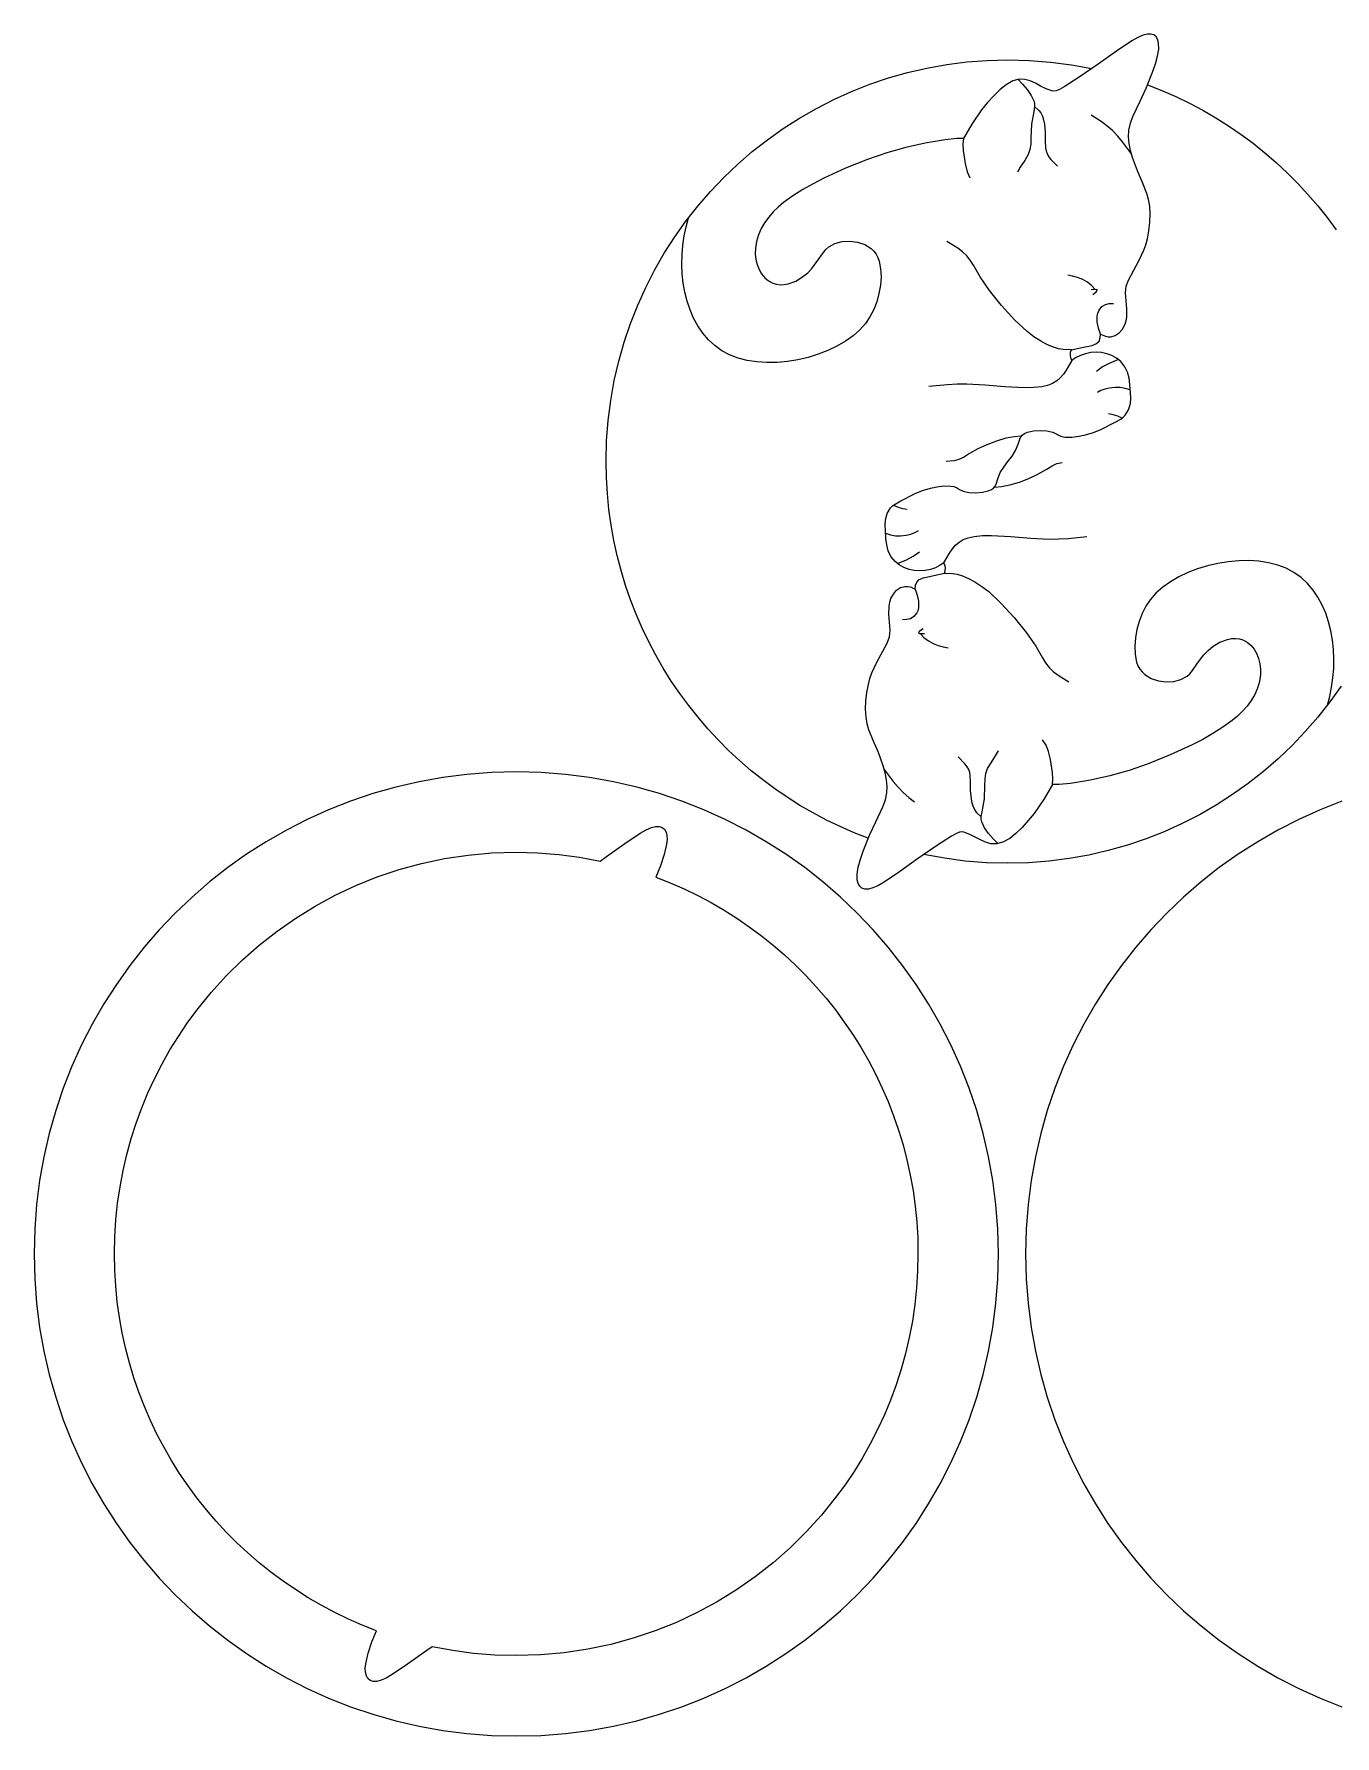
# Model space of a CAD drawing. Extents: x 565 to 768, y 225 to 402.
# Drawn here: x 565.4 to 700.3, y 225 to 401.6 of the extents above; entities that cross this region are included whole.
import ezdxf

# ---------------------------------------------------------------- set-up
doc = ezdxf.new("R2010")
doc.units = 0
doc.header["$MEASUREMENT"] = 0
doc.layers.add('Layer 1', color=7, linetype='Continuous')

msp = doc.modelspace()

# ---------------------------------------------------------------- linework, layer by layer
at = {"layer": 'Layer 1'}
for p, q in [((679.898755, 401.207937), (679.262351, 400.849431)), ((680.432049, 401.441274), (679.898755, 401.207937)), ((680.876014, 401.556612), (680.432049, 401.441274)), ((681.244433, 401.561122), (680.876014, 401.556612)), ((681.548162, 401.461784), (681.244433, 401.561122)), ((681.786268, 401.264841), (681.548162, 401.461784)), ((681.954896, 400.97636), (681.786268, 401.264841)), ((682.050191, 400.602407), (681.954896, 400.97636)), ((677.671385, 399.779737), (675.780452, 398.432138)), ((679.262351, 400.849431), (677.671385, 399.779737)), ((681.715347, 398.460859), (681.932853, 399.267089)), ((681.932853, 399.267089), (682.053482, 399.993735)), ((682.053482, 399.993735), (682.050191, 400.602407)), ((654.016868, 397.00591), (655.994755, 397.567566)), ((655.994755, 397.567566), (658.011273, 398.032976)), ((658.011273, 398.032976), (660.063805, 398.39952)), ((660.063805, 398.39952), (662.149732, 398.66458)), ((662.149732, 398.66458), (664.266434, 398.825536)), ((664.266434, 398.825536), (666.411293, 398.87977)), ((666.411293, 398.87977), (668.636951, 398.821359)), ((668.636951, 398.821359), (670.832159, 398.648082)), ((670.832159, 398.648082), (672.993992, 398.362875)), ((672.993992, 398.362875), (675.119526, 397.96867)), ((675.780452, 398.432138), (673.81675, 397.0779)), ((680.751962, 395.948591), (681.428002, 397.613439)), ((681.428002, 397.613439), (681.715347, 398.460859)), ((648.341191, 394.769648), (650.187468, 395.604331)), ((650.187468, 395.604331), (652.080233, 396.350625)), ((652.080233, 396.350625), (654.016868, 397.00591)), ((665.602709, 395.795068), (664.948846, 395.165648)), ((666.222946, 396.297113), (665.602709, 395.795068)), ((666.939269, 396.70569), (666.222946, 396.297113)), ((667.582599, 396.876478), (666.939269, 396.70569)), ((667.435853, 396.861879), (667.9178, 396.370538)), ((668.17207, 396.858765), (667.582599, 396.876478)), ((667.9178, 396.370538), (668.409193, 395.803319)), ((668.726811, 396.701841), (668.17207, 396.858765)), ((668.409193, 395.803319), (668.835721, 395.192791)), ((669.265956, 396.454994), (668.726811, 396.701841)), ((669.808636, 396.167512), (669.265956, 396.454994)), ((670.373983, 395.888684), (669.808636, 396.167512)), ((670.981127, 395.667798), (670.373983, 395.888684)), ((671.18284, 395.631038), (670.981127, 395.667798)), ((671.417089, 395.660444), (671.18284, 395.631038)), ((671.749484, 395.793511), (671.417089, 395.660444)), ((672.245635, 396.067732), (671.749484, 395.793511)), ((673.81675, 397.0779), (672.245635, 396.067732)), ((680.121057, 394.579681), (680.751962, 395.948591)), ((680.900973, 396.292262), (682.375796, 395.713058)), ((682.375796, 395.713058), (683.822652, 395.080043)), ((644.798579, 392.845584), (646.544022, 393.849192)), ((646.544022, 393.849192), (648.341191, 394.769648)), ((664.298294, 394.453514), (663.687988, 393.703326)), ((664.948846, 395.165648), (664.298294, 394.453514)), ((668.835721, 395.192791), (669.123069, 394.571524)), ((669.185569, 394.03632), (669.093661, 393.536394)), ((669.123069, 394.571524), (669.182163, 394.292343)), ((669.182163, 394.292343), (669.185569, 394.03632)), ((669.186723, 394.052975), (669.626373, 393.635245)), ((679.380721, 393.017404), (680.121057, 394.579681)), ((683.822652, 395.080043), (685.240306, 394.394452)), ((685.240306, 394.394452), (686.627521, 393.657523)), ((643.107482, 391.761443), (644.798579, 392.845584)), ((662.660912, 392.205747), (661.788237, 390.721393)), ((663.687988, 393.703326), (662.660912, 392.205747)), ((668.85234, 392.201396), (668.793702, 390.807333)), ((669.093661, 393.536394), (668.85234, 392.201396)), ((669.626373, 393.635245), (669.820423, 393.375567)), ((669.820423, 393.375567), (669.983542, 393.054911)), ((669.983542, 393.054911), (670.11735, 392.642195)), ((670.11735, 392.642195), (670.203518, 392.210363)), ((670.203518, 392.210363), (670.275575, 391.327681)), ((676.096071, 392.490562), (675.054638, 393.151149)), ((676.684536, 392.043999), (676.096071, 392.490562)), ((677.263417, 391.53643), (676.684536, 392.043999)), ((678.96238, 391.5742), (679.116136, 392.297732)), ((679.116136, 392.297732), (679.380721, 393.017404)), ((686.627521, 393.657523), (687.98306, 392.87049)), ((687.98306, 392.87049), (689.305688, 392.034592)), ((639.898799, 389.362034), (641.473349, 390.599386)), ((641.473349, 390.599386), (643.107482, 391.761443)), ((659.917892, 390.591975), (657.835615, 390.245466)), ((661.104501, 390.71844), (659.917892, 390.591975)), ((661.788237, 390.721393), (661.104501, 390.71844)), ((661.78859, 390.721532), (661.749326, 390.119759)), ((668.793702, 390.807333), (668.77362, 390.119589)), ((670.275575, 391.327681), (670.284987, 390.483521)), ((670.284987, 390.483521), (670.317027, 389.754541)), ((677.800649, 390.980228), (677.263417, 391.53643)), ((678.299907, 390.38757), (677.800649, 390.980228)), ((679.235135, 389.141478), (678.299907, 390.38757)), ((678.936874, 390.908613), (678.96238, 391.5742)), ((679.003141, 390.208909), (678.936874, 390.908613)), ((689.305688, 392.034592), (690.594167, 391.151064)), ((690.594167, 391.151064), (691.847262, 390.221143)), ((638.38645, 388.052004), (639.898799, 389.362034)), ((651.854302, 388.545209), (649.578815, 387.632958)), ((653.845164, 389.24173), (651.854302, 388.545209)), ((655.825153, 389.801933), (653.845164, 389.24173)), ((657.835615, 390.245466), (655.825153, 389.801933)), ((661.749326, 390.119759), (661.779803, 389.476378)), ((661.779803, 389.476378), (661.982893, 388.122416)), ((668.51217, 389.051313), (668.164401, 388.448832)), ((668.69751, 389.571241), (668.51217, 389.051313)), ((668.77362, 390.119589), (668.69751, 389.571241)), ((670.317027, 389.754541), (670.370248, 389.449623)), ((670.370248, 389.449623), (670.469224, 389.159044)), ((670.469224, 389.159044), (670.628844, 388.866258)), ((670.628844, 388.866258), (670.863999, 388.554717)), ((670.863999, 388.554717), (671.570544, 387.84304)), ((679.144145, 389.490184), (679.003141, 390.208909)), ((679.342851, 388.767536), (679.144145, 389.490184)), ((679.845225, 387.370853), (679.342851, 388.767536)), ((691.847262, 390.221143), (693.063735, 389.246064)), ((693.063735, 389.246064), (694.242352, 388.227065)), ((636.938922, 386.671915), (638.38645, 388.052004)), ((649.578815, 387.632958), (647.309999, 386.602454)), ((661.982893, 388.122416), (662.188642, 387.278418)), ((662.188642, 387.278418), (662.45624, 386.636615)), ((667.694131, 387.735446), (667.395747, 387.215532)), ((668.164401, 388.448832), (667.694131, 387.735446)), ((680.373976, 386.139632), (679.845225, 387.370853)), ((694.242352, 388.227065), (695.381874, 387.165382)), ((695.381874, 387.165382), (696.481066, 386.06225)), ((634.248804, 383.712039), (635.558834, 385.224388)), ((635.558834, 385.224388), (636.938922, 386.671915)), ((645.137151, 385.424363), (644.114622, 384.770807)), ((646.205998, 386.03369), (645.137151, 385.424363)), ((647.309999, 386.602454), (646.205998, 386.03369)), ((680.834216, 385.02362), (680.373976, 386.139632)), ((681.010848, 384.406055), (680.834216, 385.02362)), ((696.481066, 386.06225), (697.538691, 384.918907)), ((633.011452, 382.137489), (634.248804, 383.712039)), ((642.593044, 383.605312), (642.071423, 383.102731)), ((643.14957, 384.069353), (642.593044, 383.605312)), ((644.114622, 384.770807), (643.14957, 384.069353)), ((681.126824, 383.704674), (681.010848, 384.406055)), ((681.16772, 382.90084), (681.126824, 383.704674)), ((697.538691, 384.918907), (698.553514, 383.736589)), ((698.553514, 383.736589), (699.524296, 382.516531)), ((631.849395, 380.503356), (633.011452, 382.137489)), ((632.832859, 380.616149), (633.026311, 381.564839)), ((633.026311, 381.564839), (633.27448, 382.485437)), ((641.171462, 381.983072), (640.812406, 381.36655)), ((641.594348, 382.561892), (641.171462, 381.983072)), ((642.071423, 383.102731), (641.594348, 382.561892)), ((681.03998, 381.156395), (681.136383, 382.033582)), ((681.136383, 382.033582), (681.16772, 382.90084)), ((699.524296, 382.516531), (700.449803, 381.259972)), ((630.765254, 378.812259), (631.849395, 380.503356)), ((632.695666, 379.647073), (632.832859, 380.616149)), ((640.324354, 380.021519), (640.214642, 379.293567)), ((640.526823, 380.712606), (640.324354, 380.021519)), ((640.812406, 381.36655), (640.526823, 380.712606)), ((647.819516, 379.469971), (648.459107, 379.821551)), ((648.459107, 379.821551), (649.201733, 380.021681)), ((649.201733, 380.021681), (649.998085, 380.069708)), ((649.998085, 380.069708), (650.798857, 379.964981)), ((650.798857, 379.964981), (651.554742, 379.706847)), ((651.554742, 379.706847), (652.21643, 379.294654)), ((661.206108, 379.350014), (660.088607, 380.03815)), ((680.516761, 379.119737), (680.716892, 379.692148)), ((680.716892, 379.692148), (680.885681, 380.322773)), ((680.885681, 380.322773), (681.03998, 381.156395)), ((629.761646, 377.066816), (630.765254, 378.812259)), ((632.596219, 377.678592), (632.616273, 378.665318)), ((632.616273, 378.665318), (632.695666, 379.647073)), ((640.214642, 379.293567), (640.206073, 378.737864)), ((640.206073, 378.737864), (640.268147, 378.183657)), ((640.268147, 378.183657), (640.399219, 377.645411)), ((646.076614, 377.241306), (646.741914, 378.116373)), ((646.741914, 378.116373), (647.271114, 378.888933)), ((647.271114, 378.888933), (647.533208, 379.208956)), ((647.533208, 379.208956), (647.819516, 379.469971)), ((652.21643, 379.294654), (652.496542, 379.030583)), ((652.496542, 379.030583), (652.734614, 378.727752)), ((652.734614, 378.727752), (652.924484, 378.386081)), ((652.924484, 378.386081), (653.059988, 378.005488)), ((653.059988, 378.005488), (653.207667, 377.209363)), ((661.70971, 378.972857), (661.206108, 379.350014)), ((662.147146, 378.556001), (661.70971, 378.972857)), ((662.507717, 378.08829), (662.147146, 378.556001)), ((662.826111, 377.566808), (662.507717, 378.08829)), ((678.935913, 376.026276), (680.042338, 378.086595)), ((680.042338, 378.086595), (680.516761, 379.119737)), ((628.84119, 375.269647), (629.761646, 377.066816)), ((632.637047, 376.694603), (632.596219, 377.678592)), ((632.740298, 375.721058), (632.637047, 376.694603)), ((640.399219, 377.645411), (640.597648, 377.137593)), ((640.597648, 377.137593), (640.861791, 376.674666)), ((640.861791, 376.674666), (641.190002, 376.271098)), ((641.190002, 376.271098), (641.580641, 375.941353)), ((644.415604, 375.93047), (645.119911, 376.35275)), ((645.119911, 376.35275), (645.644394, 376.793151)), ((645.644394, 376.793151), (646.076614, 377.241306)), ((653.248662, 376.366924), (653.190117, 375.499635)), ((653.207667, 377.209363), (653.248662, 376.366924)), ((663.520523, 376.359243), (662.826111, 377.566808)), ((664.494521, 374.966315), (663.520523, 376.359243)), ((673.122532, 376.439466), (672.625111, 376.526939)), ((673.647774, 376.286651), (673.122532, 376.439466)), ((674.168565, 376.075181), (673.647774, 376.286651)), ((628.006506, 373.42337), (628.84119, 375.269647)), ((632.907512, 374.765665), (632.740298, 375.721058)), ((633.140229, 373.83613), (632.907512, 374.765665)), ((641.580641, 375.941353), (642.032064, 375.699898)), ((642.032064, 375.699898), (642.403403, 375.592727)), ((642.403403, 375.592727), (642.797477, 375.552403)), ((642.797477, 375.552403), (643.205009, 375.57247)), ((643.205009, 375.57247), (643.616724, 375.646474)), ((643.616724, 375.646474), (644.415604, 375.93047)), ((653.039174, 374.628959), (652.802977, 373.776359)), ((653.190117, 375.499635), (653.039174, 374.628959)), ((665.763625, 373.388173), (664.494521, 374.966315)), ((674.652634, 375.811743), (674.168565, 376.075181)), ((675.116797, 375.445519), (674.652634, 375.811743)), ((675.574694, 375.047717), (675.05126, 375.027144)), ((675.473874, 375.059021), (675.116797, 375.445519)), ((675.210085, 374.550726), (675.567959, 374.800685)), ((675.567959, 374.800685), (675.677606, 374.948349)), ((675.660519, 375.007043), (675.574694, 375.047717)), ((675.677606, 374.948349), (675.660519, 375.007043)), ((678.627144, 374.708774), (678.694413, 375.389593)), ((678.74696, 373.041172), (678.627144, 374.708774)), ((678.694413, 375.389593), (678.935913, 376.026276)), ((627.260213, 371.530605), (628.006506, 373.42337)), ((633.439992, 372.940162), (633.140229, 373.83613)), ((633.808341, 372.085467), (633.439992, 372.940162)), ((652.488669, 372.963298), (652.103395, 372.211241)), ((652.802977, 373.776359), (652.488669, 372.963298)), ((667.129391, 371.878847), (665.763625, 373.388173)), ((675.669332, 372.312175), (675.736238, 372.613956)), ((675.736238, 372.613956), (675.862925, 372.906821)), ((675.862925, 372.906821), (676.161963, 373.2872)), ((676.161963, 373.2872), (676.519579, 373.500865)), ((676.519579, 373.500865), (676.923817, 373.594689)), ((676.923817, 373.594689), (677.362719, 373.615548)), ((678.734656, 372.193645), (678.74696, 373.041172)), ((626.604928, 369.59397), (627.260213, 371.530605)), ((634.246817, 371.279754), (633.808341, 372.085467)), ((634.756961, 370.53073), (634.246817, 371.279754)), ((651.058907, 370.868856), (650.356058, 370.247038)), ((651.654297, 371.541652), (651.058907, 370.868856)), ((652.103395, 372.211241), (651.654297, 371.541652)), ((668.393375, 370.692366), (667.129391, 371.878847)), ((675.67947, 371.690144), (675.669332, 372.312175)), ((675.822556, 371.057283), (675.67947, 371.690144)), ((676.027808, 370.430148), (675.822556, 371.057283)), ((677.951702, 370.552969), (678.289309, 370.940924)), ((678.289309, 370.940924), (678.54185, 371.400428)), ((678.54185, 371.400428), (678.66702, 371.787272)), ((678.66702, 371.787272), (678.734656, 372.193645)), ((626.043272, 367.616083), (626.604928, 369.59397)), ((635.340314, 369.846102), (634.756961, 370.53073)), ((635.998417, 369.233577), (635.340314, 369.846102)), ((636.73281, 368.700864), (635.998417, 369.233577)), ((648.681549, 369.169238), (647.736675, 368.719708)), ((649.55914, 369.679423), (648.681549, 369.169238)), ((650.356058, 370.247038), (649.55914, 369.679423)), ((669.111044, 370.149034), (668.393375, 370.692366)), ((669.824991, 369.689322), (669.111044, 370.149034)), ((670.507236, 369.321864), (669.824991, 369.689322)), ((671.129798, 369.055297), (670.507236, 369.321864)), ((674.092409, 369.020495), (675.162914, 369.24777)), ((675.162914, 369.24777), (675.612923, 369.444389)), ((675.612923, 369.444389), (675.87153, 369.697953)), ((675.87153, 369.697953), (675.991973, 370.021979)), ((675.991973, 370.021979), (676.027489, 370.429984)), ((676.027489, 370.429984), (676.529487, 370.199985)), ((676.529487, 370.199985), (676.79754, 370.145082)), ((676.79754, 370.145082), (677.100881, 370.144729)), ((677.100881, 370.144729), (677.548926, 370.274819)), ((677.548926, 370.274819), (677.951702, 370.552969)), ((625.577862, 365.599565), (626.043272, 367.616083)), ((637.533858, 368.270249), (636.73281, 368.700864)), ((638.414946, 367.935778), (637.533858, 368.270249)), ((639.36268, 367.694225), (638.414946, 367.935778)), ((640.363667, 367.542364), (639.36268, 367.694225)), ((641.404514, 367.476969), (640.363667, 367.542364)), ((642.47183, 367.494814), (641.404514, 367.476969)), ((643.55222, 367.592671), (642.47183, 367.494814)), ((644.632292, 367.767316), (643.55222, 367.592671)), ((645.698654, 368.015521), (644.632292, 367.767316)), ((646.737913, 368.33406), (645.698654, 368.015521)), ((647.736675, 368.719708), (646.737913, 368.33406)), ((671.673004, 368.892271), (671.129798, 369.055297)), ((672.150453, 368.811379), (671.673004, 368.892271)), ((672.995765, 368.78651), (672.150453, 368.811379)), ((673.045581, 367.694933), (672.462713, 366.688398)), ((672.892602, 368.206758), (672.916127, 368.542314)), ((672.952004, 367.949757), (672.892602, 368.206758)), ((672.916127, 368.542314), (672.995436, 368.78635)), ((673.045558, 367.695051), (672.952004, 367.949757)), ((672.995436, 368.78635), (674.092409, 369.020495)), ((673.433739, 367.965602), (673.045558, 367.695051)), ((673.927778, 368.218498), (673.433739, 367.965602)), ((674.451286, 368.393055), (673.927778, 368.218498)), ((674.999774, 368.500169), (674.451286, 368.393055)), ((675.560746, 368.537073), (674.999774, 368.500169)), ((676.121703, 368.500998), (675.560746, 368.537073)), ((676.670149, 368.389176), (676.121703, 368.500998)), ((676.931149, 367.391455), (676.221901, 367.019473)), ((677.193586, 368.19884), (676.670149, 368.389176)), ((677.86919, 367.79073), (676.931149, 367.391455)), ((677.679515, 367.927221), (677.193586, 368.19884)), ((678.11544, 367.571551), (677.679515, 367.927221)), ((678.540961, 367.043978), (678.11544, 367.571551)), ((625.211318, 363.547033), (625.577862, 365.599565)), ((671.474201, 365.562879), (671.04235, 365.3015)), ((671.842896, 365.883042), (671.474201, 365.562879)), ((672.166409, 366.259158), (671.842896, 365.883042)), ((672.462713, 366.688398), (672.166409, 366.259158)), ((676.221901, 367.019473), (675.587613, 366.559367)), ((678.815591, 366.470372), (678.540961, 367.043978)), ((678.979093, 365.852578), (678.815591, 366.470372)), ((679.071228, 365.192441), (678.979093, 365.852578)), ((660.151523, 365.170069), (658.217821, 364.978187)), ((661.137917, 365.228789), (660.151523, 365.170069)), ((662.147766, 365.242833), (661.137917, 365.228789)), ((664.044298, 365.140354), (662.147766, 365.242833)), ((666.0987, 364.969204), (664.044298, 365.140354)), ((668.120017, 364.865763), (666.0987, 364.969204)), ((669.058595, 364.882052), (668.120017, 364.865763)), ((669.917294, 364.966412), (669.058595, 364.882052)), ((670.529372, 365.101735), (669.917294, 364.966412)), ((671.04235, 365.3015), (670.529372, 365.101735)), ((676.063037, 364.56308), (675.690438, 364.360731)), ((676.479858, 364.717864), (676.063037, 364.56308)), ((676.960928, 364.831134), (676.479858, 364.717864)), ((677.548517, 364.901271), (676.960928, 364.831134)), ((678.073447, 364.887426), (677.548517, 364.901271)), ((678.578792, 364.798636), (678.073447, 364.887426)), ((679.107623, 364.643936), (678.578792, 364.798636)), ((679.124139, 364.316089), (679.071228, 365.192441)), ((679.118269, 363.230932), (679.156506, 363.82314)), ((679.156506, 363.82314), (679.124139, 364.316089)), ((624.946258, 361.461106), (625.211318, 363.547033)), ((677.332477, 362.062869), (676.844572, 362.13853)), ((677.810047, 361.921417), (677.332477, 362.062869)), ((678.583035, 362.007571), (678.923436, 362.581766)), ((678.923436, 362.581766), (679.118269, 363.230932)), ((624.785302, 359.344404), (624.946258, 361.461106)), ((668.446154, 360.240159), (669.06031, 360.373794)), ((669.06031, 360.373794), (669.758992, 360.433925)), ((669.758992, 360.433925), (670.45411, 360.403051)), ((670.45411, 360.403051), (671.057574, 360.263673)), ((671.057574, 360.263673), (671.415627, 360.080987)), ((675.285643, 360.215431), (676.043231, 360.526523)), ((676.043231, 360.526523), (677.524357, 361.278237)), ((677.524357, 361.278237), (678.122078, 361.60983)), ((678.275786, 361.716347), (677.810047, 361.921417)), ((678.122078, 361.60983), (678.368001, 361.790233)), ((678.368001, 361.790233), (678.583035, 362.007571)), ((624.731068, 357.199545), (624.785302, 359.344404)), ((663.289611, 358.515788), (662.438674, 358.024113)), ((664.229789, 358.952138), (663.289611, 358.515788)), ((665.215983, 359.321272), (664.229789, 358.952138)), ((666.204966, 359.611296), (665.215983, 359.321272)), ((667.088406, 359.782444), (666.204966, 359.611296)), ((667.81705, 359.852074), (667.088406, 359.782444)), ((667.205184, 358.340947), (667.468726, 358.990837)), ((667.468726, 358.990837), (667.63965, 359.529255)), ((667.63965, 359.529255), (667.748389, 359.754199)), ((667.748389, 359.754199), (667.903584, 359.948322)), ((667.903584, 359.948322), (668.128437, 360.110636)), ((668.128437, 360.110636), (668.446154, 360.240159)), ((671.415627, 360.080987), (671.733964, 359.896087)), ((671.733964, 359.896087), (672.016177, 359.796135)), ((672.016177, 359.796135), (672.335234, 359.739577)), ((672.335234, 359.739577), (673.043437, 359.732015)), ((673.043437, 359.732015), (673.777692, 359.824137)), ((673.777692, 359.824137), (674.457119, 359.966677)), ((674.457119, 359.966677), (675.285643, 360.215431)), ((624.764009, 355.527102), (624.731068, 357.199545)), ((660.798053, 357.279163), (660.008784, 357.199614)), ((661.329923, 357.400225), (660.798053, 357.279163)), ((661.808696, 357.627106), (661.329923, 357.400225)), ((662.438674, 358.024113), (661.808696, 357.627106)), ((665.97445, 356.621254), (666.411162, 357.199503)), ((666.411162, 357.199503), (666.847872, 357.77775)), ((666.847872, 357.77775), (667.205184, 358.340947)), ((670.383845, 356.374977), (671.013824, 356.771991)), ((671.013824, 356.771991), (671.492598, 356.998874)), ((671.492598, 356.998874), (672.024472, 357.119932)), ((624.862009, 353.871378), (624.764009, 355.527102)), ((665.182673, 354.869751), (665.353597, 355.408169)), ((665.353597, 355.408169), (665.61714, 356.058058)), ((665.61714, 356.058058), (665.97445, 356.621254)), ((666.617554, 354.787794), (667.606537, 355.077818)), ((667.606537, 355.077818), (668.592731, 355.446951)), ((668.592731, 355.446951), (669.532909, 355.883302)), ((669.532909, 355.883302), (670.383845, 356.374977)), ((625.02383, 352.233611), (624.862009, 353.871378)), ((655.297967, 353.12078), (656.779092, 353.87249)), ((656.779092, 353.87249), (657.536681, 354.183585)), ((657.536681, 354.183585), (658.365205, 354.43234)), ((658.365205, 354.43234), (659.044632, 354.574876)), ((659.044632, 354.574876), (659.778888, 354.666997)), ((659.778888, 354.666997), (660.487091, 354.659434)), ((660.487091, 354.659434), (660.806148, 354.602875)), ((660.806148, 354.602875), (661.088361, 354.502919)), ((661.088361, 354.502919), (661.406696, 354.318019)), ((661.406696, 354.318019), (661.764751, 354.135333)), ((661.764751, 354.135333), (662.368214, 353.995955)), ((662.368214, 353.995955), (663.063332, 353.965081)), ((663.063332, 353.965081), (663.762014, 354.025212)), ((663.762014, 354.025212), (664.37617, 354.158847)), ((664.37617, 354.158847), (664.693886, 354.288369)), ((664.693886, 354.288369), (664.91874, 354.450684)), ((664.91874, 354.450684), (665.073934, 354.644806)), ((665.005469, 354.547015), (665.734114, 354.616646)), ((665.073934, 354.644806), (665.182673, 354.869751)), ((665.734114, 354.616646), (666.617554, 354.787794)), ((625.248237, 350.615036), (625.02383, 352.233611)), ((653.704055, 351.168072), (653.898887, 351.817243)), ((653.898887, 351.817243), (654.239289, 352.391433)), ((654.239289, 352.391433), (654.454329, 352.608772)), ((654.454329, 352.608772), (654.700251, 352.789177)), ((654.546574, 352.682506), (655.012312, 352.477436)), ((654.700251, 352.789177), (655.297967, 353.12078)), ((655.012312, 352.477436), (655.489882, 352.335986)), ((655.489882, 352.335986), (655.977788, 352.260329)), ((625.533992, 349.016889), (625.248237, 350.615036)), ((653.665818, 350.575868), (653.704055, 351.168072)), ((653.698185, 350.082915), (653.665818, 350.575868)), ((653.751096, 349.206564), (653.698185, 350.082915)), ((653.714736, 349.75492), (654.243568, 349.600225)), ((655.861431, 349.567722), (656.342502, 349.680993)), ((656.342502, 349.680993), (656.759322, 349.835776)), ((656.759322, 349.835776), (657.131921, 350.038125)), ((625.879861, 347.440407), (625.533992, 349.016889)), ((653.843231, 348.546425), (653.751096, 349.206564)), ((654.006734, 347.92863), (653.843231, 348.546425)), ((654.281364, 347.355024), (654.006734, 347.92863)), ((654.243568, 349.600225), (654.748912, 349.511435)), ((654.748912, 349.511435), (655.273842, 349.497587)), ((655.273842, 349.497587), (655.861431, 349.567722)), ((660.359647, 347.710458), (660.65595, 348.139699)), ((660.65595, 348.139699), (660.979463, 348.515815)), ((660.979463, 348.515815), (661.348159, 348.835977)), ((661.348159, 348.835977), (661.780009, 349.097356)), ((661.780009, 349.097356), (662.292987, 349.297122)), ((662.292987, 349.297122), (662.905066, 349.432445)), ((662.905066, 349.432445), (663.763765, 349.516804)), ((663.763765, 349.516804), (664.702343, 349.533094)), ((664.702343, 349.533094), (666.723659, 349.429653)), ((666.723659, 349.429653), (668.778061, 349.258502)), ((668.778061, 349.258502), (670.674593, 349.156024)), ((670.674593, 349.156024), (671.684442, 349.170067)), ((671.684442, 349.170067), (672.670836, 349.228788)), ((672.670836, 349.228788), (674.604538, 349.42067)), ((626.284606, 345.886827), (625.879861, 347.440407)), ((654.706883, 346.827453), (654.281364, 347.355024)), ((655.142809, 346.471786), (654.706883, 346.827453)), ((654.953169, 346.608126), (655.891211, 347.007403)), ((655.628738, 346.200168), (655.142809, 346.471786)), ((656.152175, 346.009832), (655.628738, 346.200168)), ((655.891211, 347.007403), (656.600458, 347.379389)), ((656.600458, 347.379389), (657.234747, 347.839495)), ((658.894546, 346.180506), (658.371038, 346.00595)), ((659.388586, 346.433403), (658.894546, 346.180506)), ((659.776766, 346.703953), (659.388586, 346.433403)), ((659.870319, 346.449246), (659.776766, 346.703953)), ((659.776778, 346.703924), (660.359647, 347.710458)), ((659.929721, 346.192246), (659.870319, 346.449246)), ((659.906201, 345.856689), (659.929721, 346.192246)), ((687.12369, 346.383482), (686.08443, 346.064942)), ((688.190053, 346.631687), (687.12369, 346.383482)), ((689.270125, 346.806332), (688.190053, 346.631687)), ((690.350515, 346.90419), (689.270125, 346.806332)), ((691.417829, 346.922035), (690.350515, 346.90419)), ((692.458675, 346.856639), (691.417829, 346.922035)), ((693.459659, 346.704778), (692.458675, 346.856639)), ((694.407389, 346.463225), (693.459659, 346.704778)), ((695.288471, 346.128753), (694.407389, 346.463225)), ((696.089514, 345.698137), (695.288471, 346.128753)), ((626.74699, 344.357385), (626.284606, 345.886827)), ((656.700621, 345.89801), (656.152175, 346.009832)), ((657.261578, 345.861934), (656.700621, 345.89801)), ((656.794835, 343.969023), (656.830351, 344.377028)), ((656.830351, 344.377028), (656.950795, 344.701055)), ((656.950795, 344.701055), (657.209402, 344.954622)), ((657.209402, 344.954622), (657.65941, 345.151248)), ((657.82255, 345.898837), (657.261578, 345.861934)), ((657.65941, 345.151248), (658.729916, 345.378511)), ((658.371038, 346.00595), (657.82255, 345.898837)), ((658.729916, 345.378511), (659.826888, 345.612655)), ((659.826888, 345.612655), (659.906201, 345.856689)), ((659.826888, 345.612635), (660.672204, 345.587766)), ((660.672204, 345.587766), (661.149653, 345.506875)), ((661.149653, 345.506875), (661.692855, 345.343848)), ((661.692855, 345.343848), (662.315417, 345.077282)), ((662.315417, 345.077282), (662.997662, 344.709829)), ((662.997662, 344.709829), (663.711609, 344.25012)), ((683.263195, 344.719578), (682.466274, 344.151963)), ((684.14079, 345.229764), (683.263195, 344.719578)), ((685.085666, 345.679294), (684.14079, 345.229764)), ((686.08443, 346.064942), (685.085666, 345.679294)), ((696.82393, 345.165415), (696.089514, 345.698137)), ((697.482053, 344.552883), (696.82393, 345.165415)), ((698.065426, 343.868248), (697.482053, 344.552883)), ((627.265778, 342.853317), (626.74699, 344.357385)), ((627.839734, 341.37586), (627.265778, 342.853317)), ((654.087668, 342.205361), (654.155304, 342.611733)), ((654.155304, 342.611733), (654.280474, 342.998578)), ((654.280474, 342.998578), (654.533013, 343.458082)), ((654.533013, 343.458082), (654.870622, 343.846038)), ((654.870622, 343.846038), (655.273398, 344.124192)), ((655.273398, 344.124192), (655.721443, 344.25429)), ((655.721443, 344.25429), (656.024785, 344.25393)), ((656.024785, 344.25393), (656.292842, 344.199024)), ((656.292842, 344.199024), (656.794835, 343.969023)), ((656.794845, 343.968997), (657.000097, 343.341862)), ((657.000097, 343.341862), (657.143183, 342.709001)), ((657.143183, 342.709001), (657.153321, 342.08697)), ((663.711609, 344.25012), (664.429278, 343.706789)), ((664.429278, 343.706789), (665.693268, 342.520304)), ((681.168027, 342.857349), (680.718929, 342.187759)), ((681.763421, 343.530144), (681.168027, 342.857349)), ((682.466274, 344.151963), (681.763421, 343.530144)), ((698.575588, 343.119218), (698.065426, 343.868248)), ((699.014081, 342.313501), (698.575588, 343.119218)), ((628.46762, 339.92625), (627.839734, 341.37586)), ((654.075364, 341.357833), (654.087668, 342.205361)), ((654.19518, 339.690232), (654.075364, 341.357833)), ((656.303074, 340.898285), (655.898836, 340.804458)), ((656.66069, 341.111951), (656.303074, 340.898285)), ((656.959728, 341.492325), (656.66069, 341.111951)), ((657.086415, 341.78519), (656.959728, 341.492325)), ((657.153321, 342.08697), (657.086415, 341.78519)), ((665.693268, 342.520304), (667.059033, 341.010979)), ((667.059033, 341.010979), (668.328134, 339.432839)), ((680.333655, 341.435702), (680.019348, 340.622641)), ((680.718929, 342.187759), (680.333655, 341.435702)), ((699.382446, 341.458804), (699.014081, 342.313501)), ((699.682224, 340.562835), (699.382446, 341.458804)), ((629.1482, 338.505724), (628.46762, 339.92625)), ((654.127911, 339.009413), (654.19518, 339.690232)), ((655.898836, 340.804458), (655.459934, 340.783597)), ((657.254694, 339.59846), (657.145047, 339.450796)), ((657.145047, 339.450796), (657.162134, 339.392103)), ((657.162134, 339.392103), (657.247959, 339.351428)), ((657.247959, 339.351428), (657.771393, 339.372002)), ((657.612568, 339.848419), (657.254694, 339.59846)), ((657.348792, 339.340124), (657.705859, 338.953628)), ((668.328134, 339.432839), (669.30213, 338.039912)), ((679.783151, 339.770041), (679.632208, 338.899364)), ((680.019348, 340.622641), (679.783151, 339.770041)), ((699.914955, 339.633302), (699.682224, 340.562835)), ((700.08218, 338.677912), (699.914955, 339.633302)), ((629.880238, 337.115518), (629.1482, 338.505724)), ((652.779987, 336.312408), (653.88641, 338.37273)), ((653.88641, 338.37273), (654.127911, 339.009413)), ((657.705859, 338.953628), (658.170019, 338.587416)), ((658.170019, 338.587416), (658.654088, 338.323971)), ((658.654088, 338.323971), (659.174879, 338.112497)), ((659.174879, 338.112497), (659.700121, 337.95968)), ((659.700121, 337.95968), (660.197542, 337.872207)), ((669.30213, 338.039912), (669.996542, 336.832348)), ((679.632208, 338.899364), (679.573662, 338.032075)), ((679.573662, 338.032075), (679.614657, 337.189637)), ((686.745711, 337.157695), (687.17793, 337.60585)), ((687.17793, 337.60585), (687.702412, 338.046251)), ((687.702412, 338.046251), (688.406719, 338.468531)), ((688.406719, 338.468531), (689.205598, 338.752527)), ((689.205598, 338.752527), (689.617314, 338.82653)), ((689.617314, 338.82653), (690.024846, 338.846598)), ((690.024846, 338.846598), (690.41892, 338.806273)), ((690.41892, 338.806273), (690.79026, 338.699103)), ((690.79026, 338.699103), (691.241683, 338.457647)), ((691.241683, 338.457647), (691.632321, 338.127902)), ((691.632321, 338.127902), (691.960534, 337.724333)), ((691.960534, 337.724333), (692.224676, 337.261407)), ((700.185441, 337.704373), (700.08218, 338.677912)), ((700.226278, 336.720394), (700.185441, 337.704373)), ((630.662498, 335.756869), (629.880238, 337.115518)), ((631.493743, 334.431012), (630.662498, 335.756869)), ((652.305563, 335.279266), (652.779987, 336.312408)), ((669.996542, 336.832348), (670.314936, 336.310865)), ((670.314936, 336.310865), (670.675507, 335.843154)), ((670.675507, 335.843154), (671.112943, 335.426298)), ((679.614657, 337.189637), (679.762336, 336.393513)), ((679.762336, 336.393513), (679.897841, 336.012922)), ((679.897841, 336.012922), (680.087711, 335.671253)), ((680.087711, 335.671253), (680.325785, 335.368423)), ((685.551211, 335.510073), (686.080411, 336.282629)), ((686.080411, 336.282629), (686.745711, 337.157695)), ((692.224676, 337.261407), (692.423105, 336.753588)), ((692.423105, 336.753588), (692.554177, 336.215343)), ((692.554177, 336.215343), (692.616251, 335.661136)), ((692.616251, 335.661136), (692.607681, 335.105434)), ((700.126844, 334.751943), (700.206232, 335.733681)), ((700.206232, 335.733681), (700.226278, 336.720394)), ((632.372737, 333.139185), (631.493743, 334.431012)), ((651.782344, 333.24261), (651.936643, 334.076232)), ((651.936643, 334.076232), (652.105431, 334.706856)), ((652.105431, 334.706856), (652.305563, 335.279266)), ((671.112943, 335.426298), (671.616546, 335.049141)), ((671.616546, 335.049141), (672.73405, 334.361005)), ((680.325785, 335.368423), (680.605897, 335.104353)), ((680.605897, 335.104353), (681.267586, 334.692162)), ((681.267586, 334.692162), (682.02347, 334.434028)), ((682.02347, 334.434028), (682.824242, 334.329301)), ((682.824242, 334.329301), (683.620594, 334.377328)), ((683.620594, 334.377328), (684.363218, 334.57746)), ((684.363218, 334.57746), (685.002808, 334.929044)), ((685.002808, 334.929044), (685.289116, 335.190054)), ((685.289116, 335.190054), (685.551211, 335.510073)), ((692.497969, 334.377481), (692.295501, 333.686394)), ((692.607681, 335.105434), (692.497969, 334.377481)), ((699.796207, 332.834221), (699.989656, 333.782887)), ((700.973158, 333.895704), (699.811101, 332.261572)), ((699.989656, 333.782887), (700.126844, 334.751943)), ((633.298243, 331.882623), (632.372737, 333.139185)), ((651.654604, 331.498166), (651.685942, 332.365424)), ((651.685942, 332.365424), (651.782344, 333.24261)), ((691.650862, 332.41593), (691.227976, 331.837111)), ((692.009918, 333.032451), (691.650862, 332.41593)), ((692.295501, 333.686394), (692.009918, 333.032451)), ((699.811101, 332.261572), (698.573749, 330.687023)), ((699.548039, 331.913653), (699.796207, 332.834221)), ((634.269026, 330.662564), (633.298243, 331.882623)), ((635.283847, 329.480243), (634.269026, 330.662564)), ((651.695499, 330.694332), (651.654604, 331.498166)), ((651.811476, 329.992945), (651.695499, 330.694332)), ((689.672753, 330.329647), (688.707703, 329.628194)), ((690.229279, 330.793691), (689.672753, 330.329647)), ((690.750901, 331.296272), (690.229279, 330.793691)), ((691.227976, 331.837111), (690.750901, 331.296272)), ((698.573749, 330.687023), (697.263719, 329.174675)), ((636.341472, 328.336897), (635.283847, 329.480243)), ((651.988107, 329.375379), (651.811476, 329.992945)), ((652.448348, 328.259374), (651.988107, 329.375379)), ((687.685174, 328.974637), (686.616327, 328.36531)), ((688.707703, 329.628194), (687.685174, 328.974637)), ((697.263719, 329.174675), (695.88363, 327.727149)), ((637.440664, 327.233763), (636.341472, 328.336897)), ((638.580187, 326.172077), (637.440664, 327.233763)), ((652.977099, 327.028151), (652.448348, 328.259374)), ((653.479473, 325.631467), (652.977099, 327.028151)), ((665.128533, 326.663696), (665.426914, 327.18361)), ((670.366421, 327.762515), (669.988495, 328.337061)), ((670.634018, 327.120717), (670.366421, 327.762515)), ((670.839767, 326.276726), (670.634018, 327.120717)), ((683.243509, 326.766041), (680.968022, 325.853791)), ((685.512326, 327.796546), (683.243509, 326.766041)), ((686.616327, 328.36531), (685.512326, 327.796546)), ((695.88363, 327.727149), (694.436103, 326.347063)), ((612.829372, 324.934986), (610.289328, 324.741838)), ((615.403206, 325.000067), (612.829372, 324.934986)), ((617.977033, 324.934986), (615.403206, 325.000067)), ((620.517072, 324.741838), (617.977033, 324.934986)), ((639.758803, 325.153075), (638.580187, 326.172077)), ((640.975277, 324.177994), (639.758803, 325.153075)), ((653.678179, 324.908819), (653.479473, 325.631467)), ((653.587521, 325.257677), (654.522749, 324.011587)), ((661.958658, 325.844435), (661.252116, 326.556112)), ((662.193817, 325.532898), (661.958658, 325.844435)), ((662.353437, 325.240112), (662.193817, 325.532898)), ((662.45241, 324.949531), (662.353437, 325.240112)), ((662.505629, 324.644611), (662.45241, 324.949531)), ((664.125148, 324.827901), (664.310492, 325.347829)), ((664.310492, 325.347829), (664.658269, 325.950309)), ((664.658269, 325.950309), (665.128533, 326.663696)), ((671.042856, 324.92276), (670.839767, 326.276726)), ((678.977162, 325.157271), (676.997173, 324.597068)), ((680.968022, 325.853791), (678.977162, 325.157271)), ((692.923754, 325.037035), (691.349204, 323.799684)), ((694.436103, 326.347063), (692.923754, 325.037035)), ((602.903351, 323.42542), (600.529886, 322.751431)), ((605.323174, 323.983912), (602.903351, 323.42542)), ((607.786214, 324.423766), (605.323174, 323.983912)), ((610.289328, 324.741838), (607.786214, 324.423766)), ((623.020182, 324.423766), (620.517072, 324.741838)), ((625.483218, 323.983912), (623.020182, 324.423766)), ((627.903038, 323.42542), (625.483218, 323.983912)), ((630.2765, 322.751431), (627.903038, 323.42542)), ((642.228372, 323.248069), (640.975277, 324.177994)), ((643.516853, 322.364539), (642.228372, 323.248069)), ((653.819183, 324.190095), (653.678179, 324.908819)), ((653.88545, 323.490392), (653.819183, 324.190095)), ((653.859944, 322.824806), (653.88545, 323.490392)), ((654.522749, 324.011587), (655.022008, 323.418932)), ((655.022008, 323.418932), (655.559239, 322.862735)), ((662.53767, 323.915633), (662.505629, 324.644611)), ((662.547081, 323.071476), (662.53767, 323.915633)), ((663.970316, 322.197746), (664.028954, 323.591809)), ((664.028954, 323.591809), (664.049036, 324.279553)), ((664.049036, 324.279553), (664.125148, 324.827901)), ((671.034087, 323.67762), (670.161411, 322.193264)), ((671.034069, 323.67761), (671.073334, 324.279379)), ((671.717823, 323.680562), (671.034087, 323.67762)), ((671.073334, 324.279379), (671.042856, 324.92276)), ((672.904432, 323.807026), (671.717823, 323.680562)), ((674.986711, 324.153535), (672.904432, 323.807026)), ((676.997173, 324.597068), (674.986711, 324.153535)), ((691.349204, 323.799684), (689.715071, 322.637629)), ((598.205923, 321.965088), (595.934604, 321.069535)), ((600.529886, 322.751431), (598.205923, 321.965088)), ((632.600462, 321.965088), (630.2765, 322.751431)), ((634.871779, 321.069535), (632.600462, 321.965088)), ((644.839482, 321.528638), (643.516853, 322.364539)), ((646.195022, 320.741604), (644.839482, 321.528638)), ((653.441604, 321.381612), (653.706188, 322.101281)), ((653.706188, 322.101281), (653.859944, 322.824806)), ((655.559239, 322.862735), (656.138121, 322.355159)), ((656.138121, 322.355159), (656.726585, 321.908593)), ((662.619138, 322.188795), (662.547081, 323.071476)), ((662.705307, 321.756961), (662.619138, 322.188795)), ((662.839114, 321.344241), (662.705307, 321.756961)), ((663.728995, 320.862748), (663.970316, 322.197746)), ((670.161411, 322.193264), (669.134336, 320.695676)), ((688.023974, 321.55349), (686.278531, 320.549884)), ((689.715071, 322.637629), (688.023974, 321.55349)), ((701.068717, 321.965022), (698.797398, 321.069468)), ((593.719071, 320.067913), (591.562468, 318.963365)), ((595.934604, 321.069535), (593.719071, 320.067913)), ((637.087311, 320.067913), (634.871779, 321.069535)), ((639.243913, 318.963365), (637.087311, 320.067913)), ((647.582239, 320.004673), (646.195022, 320.741604)), ((648.999895, 319.319081), (647.582239, 320.004673)), ((652.070362, 318.450414), (652.701267, 319.819325)), ((652.701267, 319.819325), (653.441604, 321.381612)), ((663.002233, 321.023585), (662.839114, 321.344241)), ((663.196283, 320.763907), (663.002233, 321.023585)), ((663.635933, 320.346176), (663.196283, 320.763907)), ((663.637087, 320.362827), (663.728995, 320.862748)), ((663.640493, 320.106804), (663.637087, 320.362827)), ((663.699587, 319.827618), (663.640493, 320.106804)), ((663.986935, 319.20635), (663.699587, 319.827618)), ((668.524034, 319.945495), (667.873481, 319.233362)), ((669.134336, 320.695676), (668.524034, 319.945495)), ((686.278531, 320.549884), (684.481362, 319.629431)), ((696.581866, 320.067846), (694.425263, 318.963299)), ((698.797398, 321.069468), (696.581866, 320.067846)), ((591.562468, 318.963365), (589.467937, 317.759035)), ((626.66349, 317.563977), (628.254456, 318.633672)), ((628.254456, 318.633672), (628.89086, 318.992178)), ((628.89086, 318.992178), (629.424154, 319.225515)), ((629.424154, 319.225515), (629.868119, 319.340853)), ((629.868119, 319.340853), (630.236537, 319.345364)), ((630.236537, 319.345364), (630.540267, 319.246026)), ((630.540267, 319.246026), (630.778373, 319.049083)), ((630.778373, 319.049083), (630.947001, 318.760602)), ((630.947001, 318.760602), (631.042296, 318.386649)), ((631.058932, 317.977115), (631.011517, 317.504737)), ((631.042296, 318.386649), (631.058932, 317.977115)), ((641.338444, 317.759035), (639.243913, 318.963365)), ((650.446754, 318.686065), (648.999895, 319.319081)), ((651.92158, 318.106861), (650.446754, 318.686065)), ((651.394323, 316.785567), (652.070362, 318.450414)), ((660.576688, 318.331271), (659.00557, 317.321102)), ((661.07284, 318.605491), (660.576688, 318.331271)), ((661.405235, 318.738557), (661.07284, 318.605491)), ((661.639483, 318.767964), (661.405235, 318.738557)), ((661.841196, 318.731204), (661.639483, 318.767964)), ((662.448337, 318.510319), (661.841196, 318.731204)), ((663.013681, 318.231492), (662.448337, 318.510319)), ((663.556358, 317.94401), (663.013681, 318.231492)), ((664.095503, 317.697164), (663.556358, 317.94401)), ((664.413463, 318.595823), (663.986935, 319.20635)), ((664.904856, 318.028607), (664.413463, 318.595823)), ((665.386803, 317.537273), (664.904856, 318.028607)), ((666.599378, 318.101903), (665.883051, 317.693322)), ((667.219616, 318.603943), (666.599378, 318.101903)), ((667.873481, 319.233362), (667.219616, 318.603943)), ((680.74232, 318.048457), (678.805685, 317.393174)), ((682.635085, 318.794749), (680.74232, 318.048457)), ((684.481362, 319.629431), (682.635085, 318.794749)), ((694.425263, 318.963299), (692.330732, 317.758968)), ((587.43862, 316.458063), (585.477661, 315.063594)), ((589.467937, 317.759035), (587.43862, 316.458063)), ((607.980659, 316.005012), (610.412609, 316.368286)), ((610.412609, 316.368286), (612.888226, 316.589357)), ((612.888226, 316.589357), (615.403272, 316.663988)), ((615.403272, 316.663988), (617.628915, 316.605582)), ((617.628915, 316.605582), (619.824124, 316.432314)), ((619.824124, 316.432314), (621.985966, 316.147108)), ((621.985966, 316.147108), (624.111505, 315.752889)), ((624.111505, 315.752889), (624.772557, 316.216379)), ((624.772557, 316.216379), (626.66349, 317.563977)), ((630.761039, 316.42328), (630.363871, 315.245941)), ((631.011517, 317.504737), (630.761039, 316.42328)), ((643.367761, 316.458063), (641.338444, 317.759035)), ((645.328722, 315.063594), (643.367761, 316.458063)), ((651.106979, 315.938147), (651.394323, 316.785567)), ((659.00557, 317.321102), (657.041872, 315.966865)), ((659.828561, 316.036215), (657.703027, 316.430419)), ((664.650245, 317.540242), (664.095503, 317.697164)), ((665.239717, 317.522532), (664.650245, 317.540242)), ((665.883051, 317.693322), (665.239717, 317.522532)), ((674.81128, 316.366111), (672.758748, 315.999568)), ((676.827798, 316.831519), (674.81128, 316.366111)), ((678.805685, 317.393174), (676.827798, 316.831519)), ((690.301415, 316.457997), (688.340455, 315.063528)), ((692.330732, 317.758968), (690.301415, 316.457997)), ((585.477661, 315.063594), (583.588201, 313.57877)), ((600.989167, 314.104341), (603.264701, 314.868804)), ((603.264701, 314.868804), (605.596611, 315.503773)), ((605.596611, 315.503773), (607.980659, 316.005012)), ((630.363871, 315.245941), (629.893019, 314.07638)), ((647.218182, 313.57877), (645.328722, 315.063594)), ((650.768843, 314.405271), (650.889472, 315.131917)), ((650.772132, 313.796599), (650.768843, 314.405271)), ((650.889472, 315.131917), (651.106979, 315.938147)), ((655.150938, 314.619268), (653.559973, 313.549585)), ((657.041872, 315.966865), (655.150938, 314.619268)), ((661.990394, 315.751007), (659.828561, 316.036215)), ((664.185602, 315.577731), (661.990394, 315.751007)), ((666.41126, 315.51932), (664.185602, 315.577731)), ((668.556119, 315.573554), (666.41126, 315.51932)), ((670.672821, 315.734509), (668.556119, 315.573554)), ((672.758748, 315.999568), (670.672821, 315.734509)), ((688.340455, 315.063528), (686.450995, 313.578703)), ((583.588201, 313.57877), (581.773384, 312.006733)), ((596.624167, 312.203883), (598.774244, 313.214623)), ((598.774244, 313.214623), (600.989167, 314.104341)), ((629.893019, 314.07638), (631.367845, 313.497176)), ((631.367845, 313.497176), (632.814704, 312.864161)), ((632.814704, 312.864161), (634.23236, 312.17857)), ((649.033001, 312.006733), (647.218182, 313.57877)), ((650.867427, 313.422646), (650.772132, 313.796599)), ((651.036055, 313.134165), (650.867427, 313.422646)), ((651.274161, 312.937222), (651.036055, 313.134165)), ((651.577891, 312.837884), (651.274161, 312.937222)), ((651.94631, 312.842393), (651.577891, 312.837884)), ((652.390275, 312.957733), (651.94631, 312.842393)), ((652.923569, 313.191073), (652.390275, 312.957733)), ((653.559973, 313.549585), (652.923569, 313.191073)), ((686.450995, 313.578703), (684.636178, 312.006666)), ((581.773384, 312.006733), (580.036351, 310.350626)), ((592.535504, 309.83629), (594.543176, 311.07636)), ((594.543176, 311.07636), (596.624167, 312.203883)), ((634.23236, 312.17857), (635.619576, 311.441641)), ((635.619576, 311.441641), (636.975117, 310.654609)), ((650.770035, 310.350626), (649.033001, 312.006733)), ((684.636178, 312.006666), (682.899145, 310.35056)), ((580.036351, 310.350626), (578.380246, 308.613592)), ((590.605388, 308.48791), (592.535504, 309.83629)), ((636.975117, 310.654609), (638.297746, 309.818711)), ((638.297746, 309.818711), (639.586226, 308.935182)), ((652.426142, 308.613592), (650.770035, 310.350626)), ((682.899145, 310.35056), (681.24304, 308.613526)), ((578.380246, 308.613592), (576.808211, 306.798773)), ((588.757065, 307.035454), (590.605388, 308.48791)), ((639.586226, 308.935182), (640.839322, 308.005261)), ((640.839322, 308.005261), (642.055796, 307.030183)), ((653.998179, 306.798773), (652.426142, 308.613592)), ((681.24304, 308.613526), (679.671005, 306.798706)), ((576.808211, 306.798773), (575.323388, 304.909313)), ((586.994771, 305.483162), (588.757065, 307.035454)), ((642.055796, 307.030183), (643.234412, 306.011184)), ((643.234412, 306.011184), (644.373934, 304.9495)), ((655.483003, 304.909313), (653.998179, 306.798773)), ((679.671005, 306.798706), (678.186182, 304.909246)), ((575.323388, 304.909313), (573.928921, 302.948352)), ((583.745216, 302.096009), (585.322743, 303.835268)), ((585.322743, 303.835268), (586.994771, 305.483162)), ((644.373934, 304.9495), (645.473126, 303.846368)), ((645.473126, 303.846368), (646.530751, 302.703025)), ((656.877472, 302.948352), (655.483003, 304.909313)), ((678.186182, 304.909246), (676.791715, 302.948286)), ((573.928921, 302.948352), (572.627952, 300.919035)), ((582.266426, 300.269622), (583.745216, 302.096009)), ((646.530751, 302.703025), (647.545573, 301.520707)), ((658.178444, 300.919035), (656.877472, 302.948352)), ((676.791715, 302.948286), (675.490746, 300.918968)), ((572.627952, 300.919035), (571.423623, 298.824504)), ((581.287205, 298.934329), (582.266393, 300.269555)), ((582.266393, 300.269555), (582.266426, 300.269622)), ((647.545573, 301.520707), (648.516356, 300.30065)), ((648.516356, 300.30065), (649.441862, 299.04409)), ((659.382774, 298.824504), (658.178444, 300.919035)), ((675.490746, 300.918968), (674.286418, 298.824437)), ((571.423623, 298.824504), (570.319077, 296.667902)), ((580.360491, 297.559528), (581.287205, 298.934329)), ((649.441862, 299.04409), (650.320856, 297.752264)), ((660.487322, 296.667902), (659.382774, 298.824504)), ((674.286418, 298.824437), (673.181872, 296.667835)), ((579.487727, 296.146627), (580.360491, 297.559528)), ((650.320856, 297.752264), (651.1521, 296.426408)), ((570.319077, 296.667902), (569.317458, 294.45237)), ((578.670388, 294.697105), (579.487727, 296.146627)), ((651.1521, 296.426408), (651.93436, 295.067759)), ((651.93436, 295.067759), (652.666399, 293.677553)), ((661.488944, 294.45237), (660.487322, 296.667902)), ((673.181872, 296.667835), (672.180252, 294.452304)), ((569.317458, 294.45237), (568.421906, 292.181053)), ((577.207895, 291.694099), (577.909952, 293.212437)), ((577.909952, 293.212437), (578.670388, 294.697105)), ((652.666399, 293.677553), (653.346979, 292.257026)), ((662.384498, 292.181053), (661.488944, 294.45237)), ((672.180252, 294.452304), (671.2847, 292.180986)), ((568.421906, 292.181053), (567.635566, 289.857091)), ((576.565693, 290.143569), (577.207895, 291.694099)), ((653.346979, 292.257026), (653.974865, 290.807415)), ((663.17084, 289.857091), (662.384498, 292.181053)), ((671.2847, 292.180986), (670.49836, 289.857025)), ((567.635566, 289.857091), (566.961578, 287.483629)), ((575.984823, 288.562322), (576.565693, 290.143569)), ((653.974865, 290.807415), (654.54882, 289.329955)), ((663.844829, 287.483629), (663.17084, 289.857091)), ((670.49836, 289.857025), (669.824373, 287.483563)), ((575.466761, 286.951835), (575.984823, 288.562322)), ((654.54882, 289.329955), (655.067608, 287.825884)), ((566.961578, 287.483629), (566.403087, 285.063809)), ((575.012984, 285.313585), (575.466761, 286.951835)), ((655.067608, 287.825884), (655.529993, 286.296438)), ((655.529993, 286.296438), (655.934738, 284.742853)), ((664.403322, 285.063809), (663.844829, 287.483629)), ((669.824373, 287.483563), (669.265881, 285.063742)), ((566.403087, 285.063809), (565.963234, 282.600773)), ((574.624968, 283.649047), (575.012984, 285.313585)), ((655.934738, 284.742853), (656.280606, 283.166366)), ((664.843175, 282.600773), (664.403322, 285.063809)), ((669.265881, 285.063742), (668.826029, 282.600706)), ((565.963234, 282.600773), (565.645163, 280.097663)), ((574.30419, 281.959699), (574.624968, 283.649047)), ((656.280606, 283.166366), (656.566362, 281.568212)), ((665.161247, 280.097663), (664.843175, 282.600773)), ((668.826029, 282.600706), (668.507958, 280.097597)), ((574.052125, 280.247017), (574.30419, 281.959699)), ((656.566362, 281.568212), (656.790769, 279.949629)), ((565.645163, 280.097663), (565.452016, 277.557624)), ((573.870251, 278.512477), (574.052125, 280.247017)), ((656.790769, 279.949629), (656.95259, 278.311852)), ((665.354395, 277.557624), (665.161247, 280.097663)), ((668.507958, 280.097597), (668.314811, 277.557557)), ((565.452016, 277.557624), (565.386935, 274.983796)), ((573.760044, 276.757556), (573.870251, 278.512477)), ((656.95259, 278.311852), (657.050589, 276.656118)), ((665.419476, 274.983796), (665.354395, 277.557624)), ((668.314811, 277.557557), (668.24973, 274.98373)), ((573.72298, 274.98373), (573.760044, 276.757556)), ((657.050589, 276.656118), (657.083531, 274.983663)), ((565.386935, 274.983796), (565.452016, 272.40996)), ((573.755922, 273.311287), (573.72298, 274.98373)), ((657.083531, 274.983663), (657.046467, 273.209837)), ((665.354395, 272.409966), (665.419476, 274.983796)), ((665.419476, 274.983796), (665.419476, 274.983796)), ((668.24973, 274.98373), (668.314811, 272.409894)), ((565.452016, 272.40996), (565.645164, 269.869913)), ((573.853922, 271.655563), (573.755922, 273.311287)), ((657.046467, 273.209837), (656.93626, 271.454916)), ((665.161248, 269.869924), (665.354395, 272.409966)), ((668.314811, 272.409894), (668.507958, 269.869846)), ((574.015744, 270.017796), (573.853922, 271.655563)), ((656.93626, 271.454916), (656.754386, 269.720376)), ((565.645164, 269.869913), (565.963236, 267.366797)), ((574.240152, 268.399221), (574.015744, 270.017796)), ((656.754386, 269.720376), (656.502322, 268.007693)), ((664.843177, 267.366813), (665.161248, 269.869924)), ((668.507958, 269.869846), (668.826031, 267.366731)), ((565.963236, 267.366797), (566.40309, 264.903755)), ((574.525909, 266.801074), (574.240152, 268.399221)), ((574.871779, 265.224592), (574.525909, 266.801074)), ((656.502322, 268.007693), (656.181544, 266.318345)), ((664.403324, 264.903775), (664.843177, 267.366813)), ((668.826031, 267.366731), (669.265884, 264.903689)), ((566.40309, 264.903755), (566.961582, 262.48393)), ((575.276526, 263.671012), (574.871779, 265.224592)), ((656.181544, 266.318345), (655.793529, 264.653806)), ((663.844833, 262.483953), (664.403324, 264.903775)), ((669.265884, 264.903689), (669.824377, 262.483864)), ((575.738913, 262.14157), (575.276526, 263.671012)), ((655.793529, 264.653806), (655.339753, 263.015555)), ((566.961582, 262.48393), (567.635571, 260.110465)), ((576.257703, 260.637502), (575.738913, 262.14157)), ((654.821692, 261.405067), (654.240824, 259.823818)), ((655.339753, 263.015555), (654.821692, 261.405067)), ((663.170846, 260.110489), (663.844833, 262.483953)), ((669.824377, 262.483864), (670.498366, 260.110398)), ((567.635571, 260.110465), (568.421914, 257.7865)), ((576.831661, 259.160044), (576.257703, 260.637502)), ((654.240824, 259.823818), (653.598625, 258.273286)), ((662.384505, 257.786527), (663.170846, 260.110489)), ((670.498366, 260.110398), (671.284708, 257.786434)), ((577.459549, 257.710434), (576.831661, 259.160044)), ((653.598625, 258.273286), (652.89657, 256.754945)), ((568.421914, 257.7865), (569.317467, 255.515181)), ((578.140132, 256.289908), (577.459549, 257.710434)), ((578.872173, 254.899701), (578.140132, 256.289908)), ((652.89657, 256.754945), (652.136137, 255.270274)), ((661.488954, 255.515209), (662.384505, 257.786527)), ((671.284708, 257.786434), (672.180261, 255.515114)), ((569.317467, 255.515181), (570.319089, 253.299648)), ((579.654435, 253.541051), (578.872173, 254.899701)), ((652.136137, 255.270274), (651.318803, 253.820748)), ((660.487334, 253.299677), (661.488954, 255.515209)), ((672.180261, 255.515114), (673.181884, 253.299581)), ((570.319089, 253.299648), (571.423637, 251.143044)), ((580.485683, 252.215194), (579.654435, 253.541051)), ((651.318803, 253.820748), (650.446042, 252.407843)), ((659.382788, 251.143074), (660.487334, 253.299677)), ((673.181884, 253.299581), (674.286431, 251.142978)), ((571.423637, 251.143044), (572.627968, 249.048513)), ((581.364679, 250.923366), (580.485683, 252.215194)), ((582.290187, 249.666804), (581.364679, 250.923366)), ((649.519333, 251.033036), (648.540152, 249.697804)), ((650.446042, 252.407843), (649.519333, 251.033036)), ((658.178459, 249.048543), (659.382788, 251.143074)), ((674.286431, 251.142978), (675.490762, 249.048446)), ((572.627968, 249.048513), (573.928939, 247.019197)), ((583.260972, 248.446743), (582.290187, 249.666804)), ((648.540152, 249.697804), (647.061362, 247.871411)), ((656.87749, 247.019226), (658.178459, 249.048543)), ((675.490762, 249.048446), (676.791733, 247.01913)), ((584.275796, 247.264422), (583.260972, 248.446743)), ((585.333422, 246.121075), (584.275796, 247.264422)), ((647.061362, 247.871411), (645.483834, 246.132147)), ((573.928939, 247.019197), (575.323408, 245.058237)), ((586.432616, 245.01794), (585.333422, 246.121075)), ((645.483834, 246.132147), (643.811804, 244.484249)), ((655.483023, 245.058266), (656.87749, 247.019226)), ((676.791733, 247.01913), (678.186202, 245.058171)), ((575.323408, 245.058237), (576.808232, 243.168778)), ((587.57214, 243.956252), (586.432616, 245.01794)), ((588.750757, 242.937249), (587.57214, 243.956252)), ((643.811804, 244.484249), (642.049508, 242.931952)), ((653.9982, 243.168806), (655.483023, 245.058266)), ((678.186202, 245.058171), (679.671026, 243.168711)), ((576.808232, 243.168778), (578.380269, 241.353961)), ((589.967232, 241.962166), (588.750757, 242.937249)), ((591.220328, 241.03224), (589.967232, 241.962166)), ((642.049508, 242.931952), (640.201182, 241.479494)), ((652.426165, 241.353988), (653.9982, 243.168806)), ((679.671026, 243.168711), (681.243064, 241.353894)), ((578.380269, 241.353961), (580.036376, 239.616929)), ((592.508808, 240.148708), (591.220328, 241.03224)), ((640.201182, 241.479494), (638.271064, 240.131111)), ((650.77006, 239.616954), (652.426165, 241.353988)), ((681.243064, 241.353894), (682.89917, 239.616863)), ((580.036376, 239.616929), (581.77341, 237.960825)), ((593.831436, 239.312805), (592.508808, 240.148708)), ((595.186977, 238.525769), (593.831436, 239.312805)), ((596.574192, 237.788836), (595.186977, 238.525769)), ((636.263389, 238.891038), (634.182393, 237.763514)), ((638.271064, 240.131111), (636.263389, 238.891038)), ((649.033028, 237.960848), (650.77006, 239.616954)), ((682.89917, 239.616863), (684.636204, 237.960758)), ((581.77341, 237.960825), (583.588229, 236.388791)), ((597.991846, 237.103242), (596.574192, 237.788836)), ((599.438703, 236.470223), (597.991846, 237.103242)), ((632.032315, 236.752773), (629.817388, 235.863053)), ((634.182393, 237.763514), (632.032315, 236.752773)), ((647.21821, 236.388812), (649.033028, 237.960848)), ((684.636204, 237.960758), (686.451023, 236.388724)), ((583.588229, 236.388791), (585.47769, 234.903969)), ((585.47769, 234.903969), (587.43865, 233.509503)), ((600.913525, 235.891016), (599.438703, 236.470223)), ((600.442674, 234.721457), (600.913525, 235.891016)), ((627.541851, 235.09859), (625.209939, 234.463621)), ((629.817388, 235.863053), (627.541851, 235.09859)), ((643.367791, 233.509521), (645.32875, 234.903989)), ((645.32875, 234.903989), (647.21821, 236.388812)), ((686.451023, 236.388724), (688.340484, 234.903903)), ((688.340484, 234.903903), (690.301444, 233.509437)), ((587.43865, 233.509503), (589.467967, 232.208535)), ((599.795027, 232.462665), (600.045505, 233.544121)), ((600.045505, 233.544121), (600.442674, 234.721457)), ((606.033988, 233.751014), (604.143054, 232.403417)), ((606.695039, 234.214504), (606.033988, 233.751014)), ((608.820579, 233.820285), (606.695039, 234.214504)), ((610.98242, 233.535079), (608.820579, 233.820285)), ((613.17763, 233.361811), (610.98242, 233.535079)), ((615.403272, 233.303405), (613.17763, 233.361811)), ((617.918319, 233.378036), (615.403272, 233.303405)), ((620.393936, 233.599107), (617.918319, 233.378036)), ((622.825888, 233.962381), (620.393936, 233.599107)), ((625.209939, 234.463621), (622.825888, 233.962381)), ((641.338474, 232.20855), (643.367791, 233.509521)), ((690.301444, 233.509437), (692.330761, 232.208468)), ((589.467967, 232.208535), (591.562498, 231.004207)), ((599.747612, 231.990285), (599.795027, 232.462665)), ((599.764248, 231.580748), (599.747612, 231.990285)), ((599.859543, 231.206794), (599.764248, 231.580748)), ((604.143054, 232.403417), (602.552088, 231.333734)), ((639.243943, 231.004221), (641.338474, 232.20855)), ((692.330761, 232.208468), (694.425292, 231.004141)), ((591.562498, 231.004207), (593.7191, 229.899663)), ((593.7191, 229.899663), (595.934632, 228.898044)), ((600.028171, 230.918313), (599.859543, 231.206794)), ((600.266277, 230.721371), (600.028171, 230.918313)), ((600.570007, 230.622032), (600.266277, 230.721371)), ((600.938426, 230.626541), (600.570007, 230.622032)), ((601.382391, 230.741881), (600.938426, 230.626541)), ((601.915685, 230.975222), (601.382391, 230.741881)), ((602.552088, 231.333734), (601.915685, 230.975222)), ((634.871807, 228.898053), (637.08734, 229.899674)), ((637.08734, 229.899674), (639.243943, 231.004221)), ((694.425292, 231.004141), (696.581895, 229.899596)), ((696.581895, 229.899596), (698.797426, 228.897977)), ((595.934632, 228.898044), (598.205949, 228.002493)), ((598.205949, 228.002493), (600.529911, 227.216153)), ((630.276525, 227.216159), (632.600488, 228.002501)), ((632.600488, 228.002501), (634.871807, 228.898053)), ((698.797426, 228.897977), (701.068744, 228.002427)), ((600.529911, 227.216153), (602.903373, 226.542167)), ((602.903373, 226.542167), (605.323193, 225.983676)), ((625.483237, 225.983679), (627.90306, 226.542171)), ((627.90306, 226.542171), (630.276525, 227.216159)), ((605.323193, 225.983676), (607.786229, 225.543825)), ((607.786229, 225.543825), (610.289339, 225.225754)), ((610.289339, 225.225754), (612.829378, 225.032607)), ((612.829378, 225.032607), (615.403206, 224.967526)), ((615.403206, 224.967526), (617.977039, 225.032607)), ((617.977039, 225.032607), (620.517083, 225.225755)), ((620.517083, 225.225755), (623.020197, 225.543826)), ((623.020197, 225.543826), (625.483237, 225.983679))]:
    msp.add_line(p, q, dxfattribs=at)

doc.saveas('drawing.dxf')
